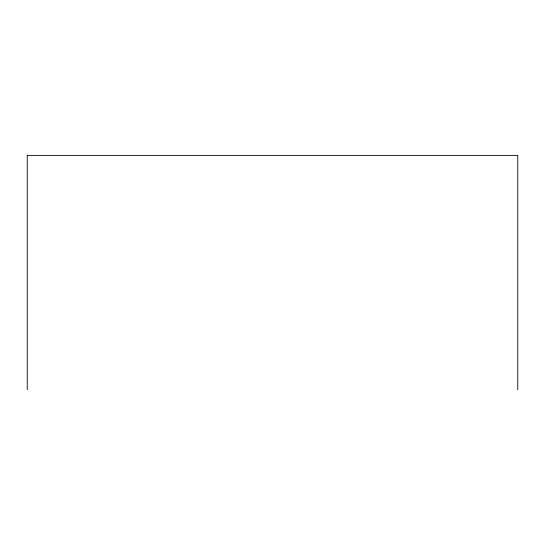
<?xml version="1.0" encoding="UTF-8"?>
<svg xmlns="http://www.w3.org/2000/svg" width="545" height="545" viewBox="0 0 545 545"><rect width="100%" height="100%" fill="white"/><g stroke="black" fill="none" stroke-linecap="round" stroke-linejoin="round"><path stroke-width="0.82" d="M517.75 389.62L517.75 155.38L27.25 155.38L27.25 389.62"/></g></svg>
